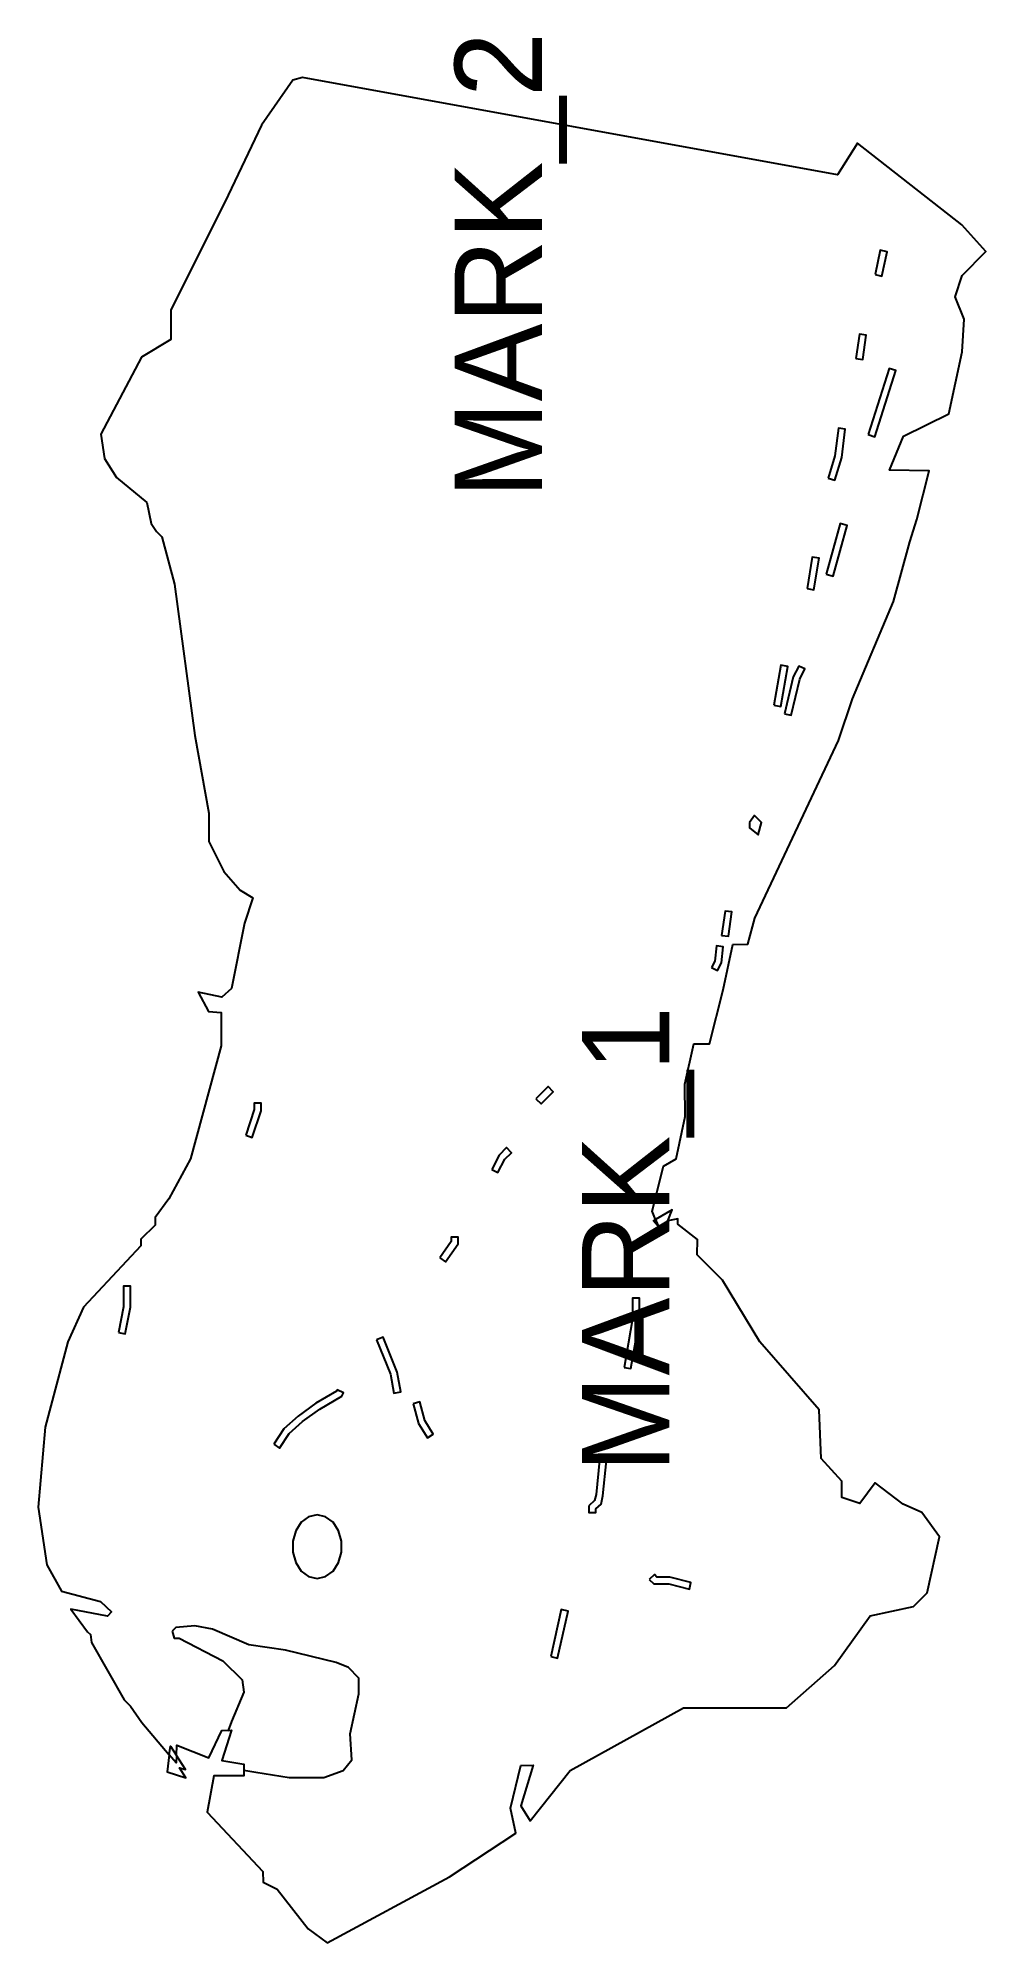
# Model space of a CAD drawing. Extents: x -690 to 1, y 0 to 2446.
# Drawn here: x -690 to -147, y 1353 to 2446 of the extents above; entities outside this region: 1.
import ezdxf
from ezdxf.enums import TextEntityAlignment as Align

# ---------------------------------------------------------------- set-up
doc = ezdxf.new("R2010")
doc.units = 0

msp = doc.modelspace()

# ---------------------------------------------------------------- linework, layer by layer
at = {"layer": '1', "color": 7}
msp.add_lwpolyline([(-690.3, 1603.3), (-685.3, 1570.3), (-676.9, 1555.2), (-654.4, 1549.3), (-648.2, 1543.3), (-650.5, 1540.9), (-671.4, 1544.9), (-661.9, 1531.8), (-660.3, 1530.3), (-659.7, 1525.8), (-640.9, 1492.9), (-637.2, 1489.2), (-630.7, 1479.8), (-615, 1461.3), (-616.2, 1451.5), (-605.5, 1448), (-609.1, 1453.8), (-605.7, 1452.8), (-610.9, 1460.8), (-610.6, 1466.9), (-592.4, 1459.5), (-584.9, 1475.2), (-579.4, 1475.4), (-584.8, 1458.1), (-572.2, 1456), (-572.2, 1449.3), (-589.5, 1449.2), (-593.2, 1428.3), (-561.3, 1394.4), (-561.2, 1388.2), (-553.1, 1384.1), (-535.4, 1361.4), (-524.5, 1353.3), (-454.3, 1391.2), (-416.2, 1416.3), (-419.4, 1430.6), (-413.4, 1455.1), (-406.4, 1455.3), (-413.3, 1432), (-408, 1423.3), (-385.1, 1452.3), (-320, 1488.2), (-261.1, 1488.3), (-233.5, 1512.5), (-213.1, 1541), (-188.2, 1546.3), (-180.3, 1554.2), (-173.3, 1586.3), (-183.3, 1600.3), (-194.1, 1605.2), (-210.1, 1617.3), (-218.9, 1605.4), (-229.3, 1609), (-229.3, 1618.4), (-241.1, 1631.3), (-242.3, 1659.3), (-276.3, 1698.3), (-297.7, 1733.7), (-312.2, 1748.2), (-312.1, 1757), (-323.4, 1765.8), (-323.4, 1768.9), (-329, 1767.7), (-326.6, 1774), (-336.1, 1768.4), (-334.9, 1765.3), (-332, 1765), (-332.9, 1762.6), (-337.2, 1767.8), (-336.1, 1768.4), (-338, 1773.3), (-331.6, 1799.1), (-324.2, 1803.3), (-319.2, 1827.5), (-319.3, 1846.2), (-314.1, 1869.2), (-305.2, 1869.3), (-297.3, 1900.2), (-291.8, 1926.2), (-283.1, 1926.4), (-279.2, 1941.4), (-231.2, 2043.3), (-223.2, 2067.3), (-199.6, 2123.1), (-190.2, 2157.3), (-186.3, 2170.1), (-179.1, 2198.1), (-201.9, 2198.4), (-193.9, 2218), (-167.9, 2230.9), (-160.2, 2266.3), (-159.2, 2285.2), (-164.3, 2298), (-160.3, 2310.1), (-146.7, 2323.9), (-160.4, 2339.3), (-220.3, 2386.2), (-231.8, 2367.9), (-538.7, 2423.8), (-544.2, 2422.3), (-562.1, 2396.4), (-581.2, 2356.3), (-614.2, 2290.3), (-614.2, 2273.5), (-631, 2263.4), (-654.3, 2219.2), (-652.2, 2205.2), (-645.3, 2194.3), (-627.8, 2180), (-625.4, 2167.9), (-622.3, 2163.3), (-619.3, 2160.3), (-612, 2133.1), (-600.3, 2046.3), (-592.3, 2001.6), (-592.3, 1985.3), (-583.7, 1968.2), (-574.4, 1957.4), (-567.1, 1953), (-571.8, 1938.6), (-579.3, 1901.1), (-584.9, 1896.1), (-598.5, 1898.9), (-592.5, 1887.8), (-585.3, 1887.3), (-585.3, 1868.2), (-602.9, 1803.2), (-615.2, 1780.3), (-623.2, 1769.7), (-623.2, 1765.3), (-631.3, 1757.2), (-631.3, 1753.4), (-664.3, 1718.2), (-673.3, 1698.2), (-686.2, 1649.3)], close=True, dxfattribs=at)
at = {"layer": '11', "color": 7}
msp.add_lwpolyline([(-615, 1461.3), (-614.4, 1466.2), (-610.9, 1460.8), (-611.1, 1456.7)], close=True, dxfattribs=at)
at = {"layer": '52', "color": 7}
for points in [[(-210.2, 2310.7), (-206.3, 2309.8), (-203.3, 2323.8), (-207.2, 2324.7)], [(-221.2, 2262.5), (-217.3, 2262), (-215.3, 2276), (-219.2, 2276.5)], [(-214.2, 2218.9), (-210.3, 2217.6), (-198.3, 2255.6), (-202.2, 2256.9)], [(-237.2, 2193.8), (-233.3, 2192.7), (-229.3, 2205.8), (-227.3, 2222), (-231.2, 2222.5), (-233.2, 2206.7)], [(-238.2, 2138.8), (-234.3, 2137.7), (-226.3, 2166.7), (-230.2, 2167.8)], [(-249.2, 2130.6), (-245.3, 2129.9), (-242.3, 2147.9), (-246.2, 2148.6)], [(-268.2, 2063.6), (-264.3, 2062.9), (-260.3, 2085.9), (-264.2, 2086.6)], [(-262.2, 2058.7), (-258.3, 2057.8), (-253.4, 2078.6), (-250.5, 2084.4), (-254, 2086.1), (-257.1, 2079.9)], [(-298.2, 1931.5), (-294.3, 1931), (-292.3, 1945), (-296.2, 1945.5)], [(-304, 1913.1), (-300.5, 1911.4), (-298.3, 1915.7), (-297.3, 1925), (-301.2, 1925.5), (-302.2, 1916.8)], [(-404.7, 1837.7), (-401.8, 1834.8), (-394.8, 1841.8), (-397.7, 1844.7)], [(-571.1, 1816.9), (-567.4, 1815.6), (-562.3, 1830.9), (-562.3, 1835.3), (-566.3, 1835.3), (-566.3, 1831.6)], [(-430, 1797.1), (-426.5, 1795.4), (-422.6, 1803.1), (-418.8, 1806.8), (-421.7, 1809.7), (-425.9, 1805.4)], [(-459.9, 1746.4), (-456.6, 1744.1), (-449.3, 1754.6), (-449.3, 1758.3), (-453.3, 1758.3), (-453.3, 1755.9)], [(-644.2, 1703.6), (-640.3, 1702.9), (-637.3, 1718.1), (-637.3, 1730.3), (-641.3, 1730.3), (-641.3, 1718.4)], [(-354.2, 1683.6), (-350.3, 1682.9), (-345.3, 1711.1), (-345.3, 1723.3), (-349.3, 1723.3), (-349.3, 1711.4)], [(-496.1, 1699.5), (-488.2, 1679.7), (-486.2, 1668.9), (-482.3, 1669.6), (-484.3, 1680.8), (-492.4, 1701)], [(-555.1, 1639.5), (-551.8, 1637.3), (-546.2, 1645.7), (-538.6, 1652.6), (-528.7, 1659.6), (-516.1, 1667), (-515.1, 1669), (-518.7, 1670.8), (-519.2, 1669.9), (-530.9, 1663), (-541.1, 1655.7), (-549.3, 1648.3)], [(-475.2, 1662.7), (-472.1, 1651.4), (-466.9, 1643.2), (-463.6, 1645.3), (-468.4, 1653.1), (-471.3, 1663.8)], [(-374.3, 1604.1), (-374.3, 1600.3), (-370.3, 1600.3), (-370.3, 1602.4), (-367.4, 1605.2), (-366.3, 1609.9), (-364.3, 1630.1), (-368.2, 1630.4), (-370.2, 1610.6), (-371.1, 1607.3)], [(-339.7, 1561.8), (-337.1, 1559.3), (-328.5, 1559.3), (-316.7, 1556.3), (-315.8, 1560.2), (-328, 1563.3), (-335.4, 1563.3), (-336.8, 1564.7)], [(-396.2, 1517.7), (-392.3, 1516.8), (-386.3, 1543.8), (-390.2, 1544.7)]]:
    msp.add_lwpolyline(points, close=True, dxfattribs=at)
at = {"layer": '54', "color": 7}
for points in [[(-282.3, 1996.3), (-282.3, 1993.3), (-277.3, 1989.3), (-275.3, 1996.3), (-279.3, 2000.3)], [(-544.1, 1583.9), (-544.1, 1577.5), (-542.5, 1571.6), (-539.3, 1566.7), (-535.1, 1563.6), (-530.2, 1562.5), (-525.4, 1563.6), (-521.1, 1566.7), (-518, 1571.6), (-516.3, 1577.5), (-516.3, 1583.9), (-518, 1589.8), (-521.1, 1594.7), (-525.4, 1597.9), (-530.2, 1599), (-535.1, 1597.9), (-539.3, 1594.7), (-542.5, 1589.8)], [(-613.3, 1532.3), (-612.3, 1528.3), (-609.3, 1528.3), (-584.3, 1515.3), (-573.3, 1504.3), (-572.3, 1497.3), (-579.3, 1480.3), (-581.3, 1475.3), (-579.4, 1475.4), (-584.8, 1458.1), (-572.2, 1456), (-572.2, 1452.4), (-565.3, 1451.3), (-546.3, 1448.3), (-526.3, 1448.3), (-515.3, 1452.3), (-510.3, 1458.3), (-511.3, 1473.3), (-506.3, 1496.3), (-506.3, 1505.3), (-512.3, 1511.3), (-519.3, 1514.3), (-548.3, 1521.3), (-569.3, 1524.3), (-590.3, 1533.3), (-600.3, 1535.3), (-611.3, 1534.3)]]:
    msp.add_lwpolyline(points, close=True, dxfattribs=at)
at = {"layer": 'MyLayer'}
msp.add_line((0, 0), (1, 0), dxfattribs=at)

# ---------------------------------------------------------------- texts
at = {"layer": '72', "color": 3}
for s, p in [('MARK_2', (-386.3, 2182.3)), ('MARK_1', (-313.3, 1623.3))]:
    msp.add_text(s, height=50, rotation=90, dxfattribs=at).set_placement(p, align=Align.BOTTOM_LEFT)

doc.saveas('drawing.dxf')
